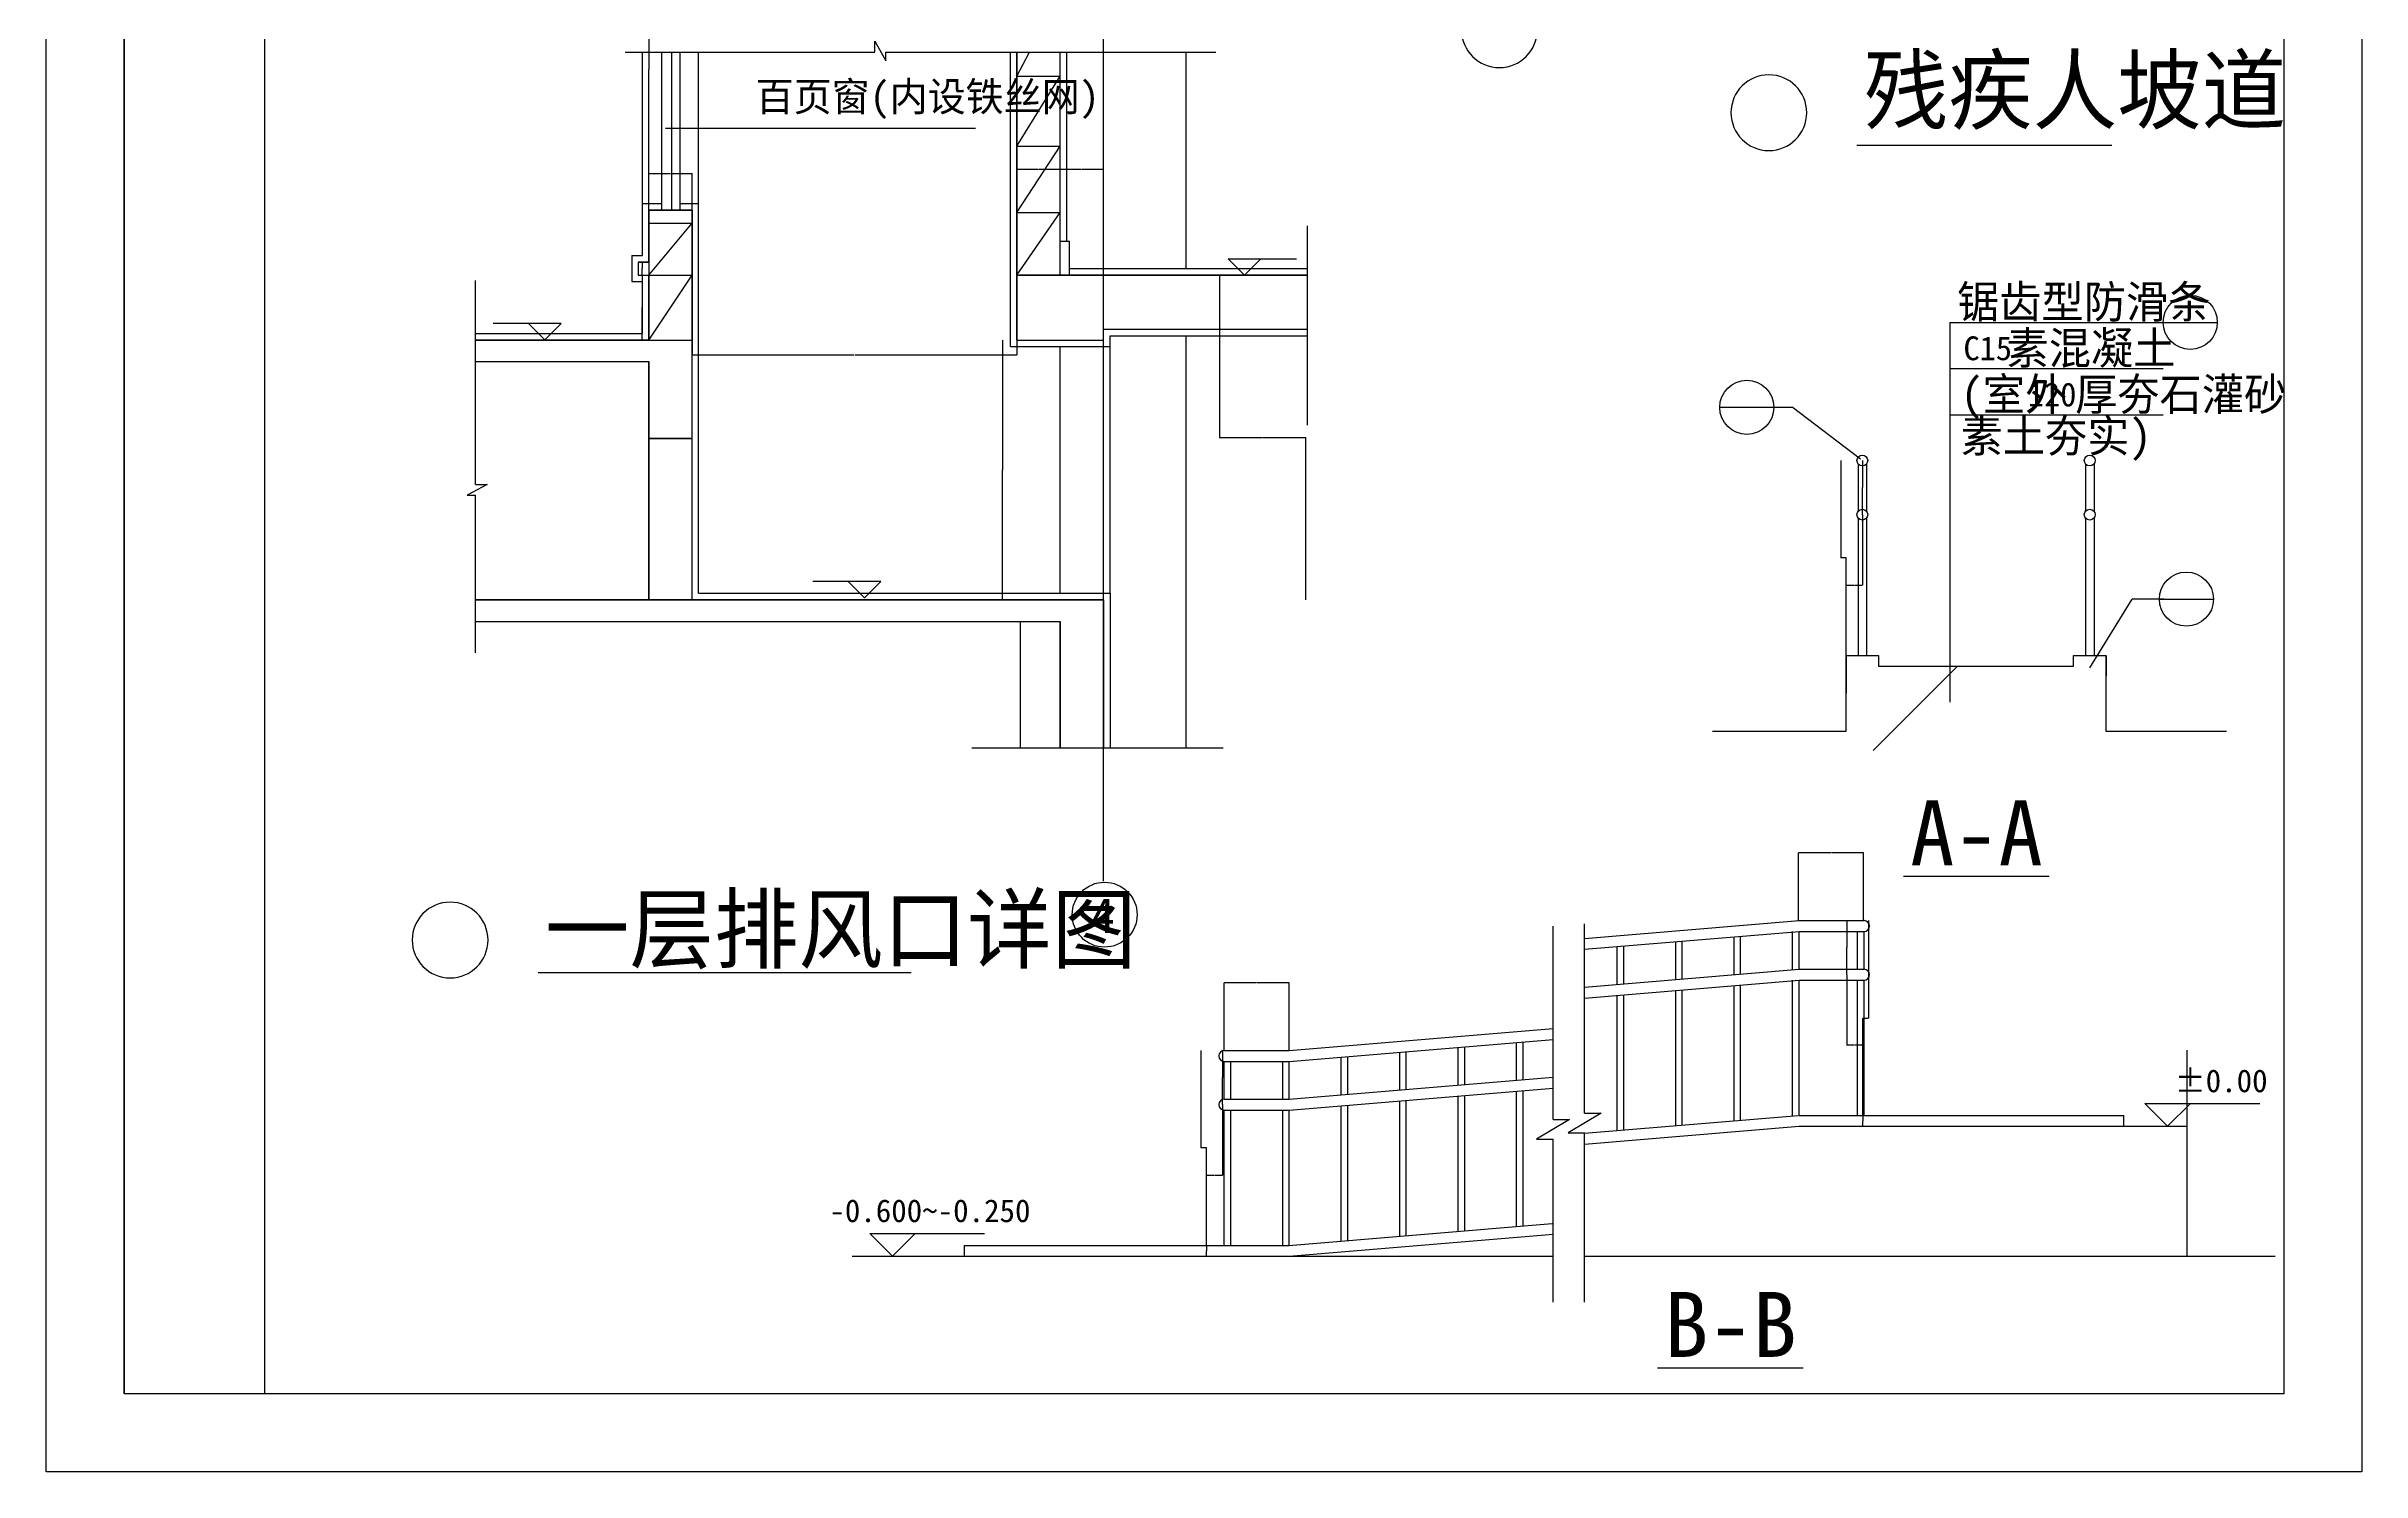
# Model space of a CAD drawing. Header units: metres. Extents: x 44350 to 55042, y 4554 to 19674.
# Drawn here: x 44350 to 55042, y 4554 to 11138 of the extents above; entities that cross this region are included whole.
import ezdxf

# ---------------------------------------------------------------- set-up
doc = ezdxf.new("R2010")
doc.units = ezdxf.units.M
for name, color, linetype in [('DIMENSION$', 3, 'Continuous'), ('PL', 5, 'Continuous'), ('PUB_DIM', 3, 'Continuous'), ('PUB_TEXT', 142, 'Continuous'), ('SYMBLE$', 7, 'Continuous'), ('TK', 143, 'Continuous'), ('XU1', 2, 'Continuous')]:
    doc.layers.add(name, color=color, linetype=linetype)
doc.dimstyles.get("Standard").update_dxf_attribs({"dimtxt": 2.5, "dimasz": 2.5, "dimexe": 1.25, "dimexo": 0.625, "dimtad": 1, "dimcen": 2.5, "dimazin": 3, "dimtfac": 1, "dimtmove": 0, "dimatfit": 3})

# ---------------------------------------------------------------- blocks, each defined once
blk = doc.blocks.new('_INDEX')
blk.add_line((-0.5, 0), (0.5, 0))
blk.add_circle((0, 0), 0.5)
blk = doc.blocks.new('*D11')
for p, q in [((47132.69, 11681.06), (47132.69, 11031.06)), ((47132.44, 11031.06), (47132.19, 11031.06)), ((47132.69, 10381.06), (47132.69, 11031.06)), ((47132.69, 11031.06), (47132.69, 11031.06)), ((47132.94, 11031.06), (47133.19, 11031.06))]:
    blk.add_line(p, q)
at = {"layer": 'Defpoints'}
for p in [(47132.69, 11681.06), (47132.69, 11031.06), (47132.69, 10381.06)]:
    blk.add_point(p, dxfattribs=at)
at = {"layer": 'DIMENSION$', "insert": (47132.69, 11032.185), "char_height": 1, "attachment_point": 5}
blk.add_mtext('2400', dxfattribs=at)
blk = doc.blocks.new('*D12')
for p, q in [((47132.69, 10381.06), (47132.69, 10081.06)), ((47132.44, 10081.06), (47132.19, 10081.06)), ((47132.69, 9781.06), (47132.69, 10081.06)), ((47132.69, 10081.06), (47132.69, 10081.06)), ((47132.94, 10081.06), (47133.19, 10081.06))]:
    blk.add_line(p, q)
at = {"layer": 'Defpoints'}
for p in [(47132.69, 10381.06), (47132.69, 10081.06), (47132.69, 9781.06)]:
    blk.add_point(p, dxfattribs=at)
at = {"layer": 'DIMENSION$', "insert": (47132.69, 10082.185), "char_height": 1, "attachment_point": 5}
blk.add_mtext('0', dxfattribs=at)
blk = doc.blocks.new('*D13')
for p, q in [((47102.27, 10081.06), (47102.27, 9931.06)), ((47102.02, 9931.06), (47101.77, 9931.06)), ((47102.27, 9781.06), (47102.27, 9931.06)), ((47102.27, 9931.06), (47102.27, 9931.06)), ((47102.52, 9931.06), (47102.77, 9931.06))]:
    blk.add_line(p, q)
at = {"layer": 'Defpoints'}
for p in [(47102.27, 10081.06), (47102.27, 9931.06), (47102.27, 9781.06)]:
    blk.add_point(p, dxfattribs=at)
at = {"layer": 'DIMENSION$', "insert": (47102.27, 9932.185), "char_height": 1, "attachment_point": 5}
blk.add_mtext('0', dxfattribs=at)
blk = doc.blocks.new('*D14')
for p, q in [((47102.02, 10111.06), (47101.77, 10111.06)), ((47102.27, 10141.06), (47102.27, 10111.06)), ((47102.27, 10081.06), (47102.27, 10111.06)), ((47102.27, 10111.06), (47102.27, 10111.06)), ((47102.52, 10111.06), (47102.77, 10111.06))]:
    blk.add_line(p, q)
at = {"layer": 'Defpoints'}
for p in [(47102.27, 10141.06), (47102.27, 10111.06), (47102.27, 10081.06)]:
    blk.add_point(p, dxfattribs=at)
at = {"layer": 'DIMENSION$', "insert": (47102.27, 10112.185), "char_height": 1, "attachment_point": 5}
blk.add_mtext('0', dxfattribs=at)
blk = doc.blocks.new('*D15')
for p, q in [((48765.58, 9781.06), (48765.58, 9181.06)), ((48765.33, 9181.06), (48765.08, 9181.06)), ((48765.58, 8581.06), (48765.58, 9181.06)), ((48765.58, 9181.06), (48765.58, 9181.06)), ((48765.83, 9181.06), (48766.08, 9181.06))]:
    blk.add_line(p, q)
at = {"layer": 'Defpoints'}
for p in [(48765.58, 9781.06), (48765.58, 9181.06), (48765.58, 8581.06)]:
    blk.add_point(p, dxfattribs=at)
at = {"layer": 'DIMENSION$', "insert": (48765.58, 9182.185), "char_height": 1, "attachment_point": 5}
blk.add_mtext('0', dxfattribs=at)
blk = doc.blocks.new('*D16')
for p, q in [((49767.08, 10081.06), (49767.08, 9331.06)), ((49767.33, 9331.06), (49965.58, 9331.06)), ((49968.58, 9331.06), (50166.83, 9331.06)), ((50167.08, 8581.06), (50167.08, 9331.06))]:
    blk.add_line(p, q)
at = {"layer": 'Defpoints'}
for p in [(49767.08, 10081.06), (49767.08, 9331.06), (50167.08, 8581.06)]:
    blk.add_point(p, dxfattribs=at)
at = {"layer": 'DIMENSION$', "insert": (49967.08, 9331.06), "char_height": 1, "attachment_point": 5}
blk.add_mtext('400', dxfattribs=at)
blk = doc.blocks.new('*D17')
for p, q in [((47332.69, 10381.06), (47332.69, 9712.91)), ((48832.69, 9781.06), (48832.69, 9712.91)), ((47332.94, 9712.91), (48080.69, 9712.91)), ((48084.69, 9712.91), (48832.44, 9712.91))]:
    blk.add_line(p, q)
at = {"layer": 'Defpoints'}
for p in [(47332.69, 10381.06), (48832.69, 9781.06), (47332.69, 9712.91)]:
    blk.add_point(p, dxfattribs=at)
at = {"layer": 'DIMENSION$', "insert": (48082.69, 9712.91), "char_height": 1, "attachment_point": 5}
blk.add_mtext('1500', dxfattribs=at)
blk = doc.blocks.new('*D18')
for p, q in [((47132.69, 10381.06), (47132.69, 10549.58)), ((47132.94, 10549.58), (47231.19, 10549.58)), ((47234.19, 10549.58), (47332.44, 10549.58)), ((47332.69, 10381.06), (47332.69, 10549.58))]:
    blk.add_line(p, q)
at = {"layer": 'Defpoints'}
for p in [(47132.69, 10549.58), (47132.69, 10381.06), (47332.69, 10381.06)]:
    blk.add_point(p, dxfattribs=at)
at = {"layer": 'DIMENSION$', "insert": (47232.69, 10549.58), "char_height": 1, "attachment_point": 5}
blk.add_mtext('200', dxfattribs=at)
blk = doc.blocks.new('*D19')
for p, q in [((48832.69, 10392.86), (48832.69, 10569.52)), ((48832.94, 10569.52), (48931.19, 10569.52)), ((48934.19, 10569.52), (49032.44, 10569.52)), ((49032.69, 10392.86), (49032.69, 10569.52))]:
    blk.add_line(p, q)
at = {"layer": 'Defpoints'}
for p in [(48832.69, 10569.52), (48832.69, 10392.86), (49032.69, 10392.86)]:
    blk.add_point(p, dxfattribs=at)
at = {"layer": 'DIMENSION$', "insert": (48932.69, 10569.52), "char_height": 1, "attachment_point": 5}
blk.add_mtext('200', dxfattribs=at)
blk = doc.blocks.new('*D20')
for p, q in [((49032.69, 10392.86), (49032.69, 10569.52)), ((49032.94, 10569.52), (49131.19, 10569.52)), ((49134.19, 10569.52), (49232.44, 10569.52)), ((49232.69, 10422.86), (49232.69, 10569.52))]:
    blk.add_line(p, q)
at = {"layer": 'Defpoints'}
for p in [(49032.69, 10569.52), (49032.69, 10392.86), (49232.69, 10422.86)]:
    blk.add_point(p, dxfattribs=at)
at = {"layer": 'DIMENSION$', "insert": (49132.69, 10569.52), "char_height": 1, "attachment_point": 5}
blk.add_mtext('200', dxfattribs=at)
blk = doc.blocks.new('*D28')
for p, q in [((52661.31, 8324.35), (52661.31, 8149.35)), ((52661.06, 8149.35), (52660.81, 8149.35)), ((52661.31, 7974.35), (52661.31, 8149.35)), ((52661.31, 8149.35), (52661.31, 8149.35)), ((52661.56, 8149.35), (52661.81, 8149.35))]:
    blk.add_line(p, q)
at = {"layer": 'Defpoints'}
for p in [(52661.31, 8324.35), (52661.31, 8149.35), (52661.31, 7974.35)]:
    blk.add_point(p, dxfattribs=at)
at = {"layer": 'DIMENSION$', "insert": (52661.31, 8150.475), "char_height": 1, "attachment_point": 5}
blk.add_mtext('0', dxfattribs=at)
blk = doc.blocks.new('*D29')
for p, q in [((52736.31, 8974.35), (52736.31, 8649.35)), ((52661.31, 8324.35), (52661.31, 8649.35)), ((52661.56, 8649.35), (52697.81, 8649.35)), ((52699.81, 8649.35), (52736.06, 8649.35))]:
    blk.add_line(p, q)
at = {"layer": 'Defpoints'}
for p in [(52736.31, 8974.35), (52661.31, 8649.35), (52661.31, 8324.35)]:
    blk.add_point(p, dxfattribs=at)
at = {"layer": 'DIMENSION$', "insert": (52698.81, 8649.35), "char_height": 1, "attachment_point": 5}
blk.add_mtext('75', dxfattribs=at)
blk = doc.blocks.new('*D30')
for p, q in [((52736.31, 9224.44), (52736.31, 9099.4)), ((52736.06, 9099.4), (52735.81, 9099.4)), ((52736.31, 8974.35), (52736.31, 9099.4)), ((52736.31, 9099.4), (52736.31, 9099.4)), ((52736.56, 9099.4), (52736.81, 9099.4))]:
    blk.add_line(p, q)
at = {"layer": 'Defpoints'}
for p in [(52736.31, 9224.44), (52736.31, 9099.4), (52736.31, 8974.35)]:
    blk.add_point(p, dxfattribs=at)
at = {"layer": 'DIMENSION$', "insert": (52736.31, 9100.525), "char_height": 1, "attachment_point": 5}
blk.add_mtext('0', dxfattribs=at)
blk = doc.blocks.new('*D31')
for p, q in [((53862.09, 8324.35), (53862.09, 8230.51)), ((53862.09, 8274.35), (53862.09, 8230.51)), ((53861.84, 8230.51), (53861.59, 8230.51)), ((53862.09, 8230.51), (53862.09, 8230.51)), ((53862.34, 8230.51), (53862.59, 8230.51))]:
    blk.add_line(p, q)
at = {"layer": 'Defpoints'}
for p in [(53862.09, 8324.35), (53862.09, 8274.35), (53862.09, 8230.51)]:
    blk.add_point(p, dxfattribs=at)
at = {"layer": 'DIMENSION$', "insert": (53862.09, 8231.635), "char_height": 1, "attachment_point": 5}
blk.add_mtext('0', dxfattribs=at)
blk = doc.blocks.new('*D32')
for p, q in [((52636.31, 9224.44), (52636.31, 8774.4)), ((52647.81, 8774.4), (52636.06, 8774.4)), ((52661.56, 8774.4), (52649.81, 8774.4)), ((52661.31, 8324.35), (52661.31, 8774.4))]:
    blk.add_line(p, q)
at = {"layer": 'Defpoints'}
for p in [(52636.31, 9224.44), (52661.31, 8774.4), (52661.31, 8324.35)]:
    blk.add_point(p, dxfattribs=at)
at = {"layer": 'DIMENSION$', "insert": (52648.81, 8774.4), "char_height": 1, "attachment_point": 5}
blk.add_mtext('25', dxfattribs=at)
blk = doc.blocks.new('*D45')
for p, q in [((49682.33, 6499.57), (49682.33, 6049.53)), ((49693.83, 6049.53), (49682.08, 6049.53)), ((49707.58, 6049.53), (49695.83, 6049.53)), ((49707.33, 5599.49), (49707.33, 6049.53))]:
    blk.add_line(p, q)
at = {"layer": 'Defpoints'}
for p in [(49682.33, 6499.57), (49707.33, 6049.53), (49707.33, 5599.49)]:
    blk.add_point(p, dxfattribs=at)
at = {"layer": 'DIMENSION$', "insert": (49694.83, 6049.53), "char_height": 1, "attachment_point": 5}
blk.add_mtext('25', dxfattribs=at)
blk = doc.blocks.new('*D46')
for p, q in [((49782.33, 6499.57), (49782.33, 6374.53)), ((49782.08, 6374.53), (49781.83, 6374.53)), ((49782.33, 6249.49), (49782.33, 6374.53)), ((49782.33, 6374.53), (49782.33, 6374.53)), ((49782.58, 6374.53), (49782.83, 6374.53))]:
    blk.add_line(p, q)
at = {"layer": 'Defpoints'}
for p in [(49782.33, 6499.57), (49782.33, 6374.53), (49782.33, 6249.49)]:
    blk.add_point(p, dxfattribs=at)
at = {"layer": 'DIMENSION$', "insert": (49782.33, 6375.655), "char_height": 1, "attachment_point": 5}
blk.add_mtext('0', dxfattribs=at)
blk = doc.blocks.new('*D47')
for p, q in [((49782.33, 6249.49), (49782.33, 5924.49)), ((49707.33, 5599.49), (49707.33, 5924.49)), ((49707.58, 5924.49), (49743.83, 5924.49)), ((49745.83, 5924.49), (49782.08, 5924.49))]:
    blk.add_line(p, q)
at = {"layer": 'Defpoints'}
for p in [(49782.33, 6249.49), (49707.33, 5924.49), (49707.33, 5599.49)]:
    blk.add_point(p, dxfattribs=at)
at = {"layer": 'DIMENSION$', "insert": (49744.83, 5924.49), "char_height": 1, "attachment_point": 5}
blk.add_mtext('75', dxfattribs=at)
blk = doc.blocks.new('*D48')
for p, q in [((49706.86, 5574.49), (49706.61, 5574.49)), ((49707.11, 5599.49), (49707.11, 5574.49)), ((49707.11, 5549.49), (49707.11, 5574.49)), ((49707.11, 5574.49), (49707.11, 5574.49)), ((49707.36, 5574.49), (49707.61, 5574.49))]:
    blk.add_line(p, q)
at = {"layer": 'Defpoints'}
for p in [(49707.11, 5599.49), (49707.11, 5574.49), (49707.11, 5549.49)]:
    blk.add_point(p, dxfattribs=at)
at = {"layer": 'DIMENSION$', "insert": (49707.11, 5575.615), "char_height": 1, "attachment_point": 5}
blk.add_mtext('0', dxfattribs=at)
blk = doc.blocks.new('*D49')
for p, q in [((49938.53, 6812.83), (49789.78, 6812.83)), ((49790.03, 6499.49), (49790.03, 6812.83)), ((50090.28, 6812.83), (49941.53, 6812.83)), ((50090.03, 6499.49), (50090.03, 6812.83))]:
    blk.add_line(p, q)
at = {"layer": 'Defpoints'}
for p in [(50090.03, 6812.83), (49790.03, 6499.49), (50090.03, 6499.49)]:
    blk.add_point(p, dxfattribs=at)
at = {"layer": 'DIMENSION$', "insert": (49940.03, 6812.83), "char_height": 1, "attachment_point": 5}
blk.add_mtext('300', dxfattribs=at)
blk = doc.blocks.new('*D50')
for p, q in [((52664.15, 6849.49), (52664.15, 6524.49)), ((52700.65, 6524.49), (52663.9, 6524.49)), ((52739.4, 6524.49), (52702.65, 6524.49)), ((52739.15, 6199.49), (52739.15, 6524.49))]:
    blk.add_line(p, q)
at = {"layer": 'Defpoints'}
for p in [(52664.15, 6849.49), (52739.15, 6524.49), (52739.15, 6199.49)]:
    blk.add_point(p, dxfattribs=at)
at = {"layer": 'DIMENSION$', "insert": (52701.65, 6524.49), "char_height": 1, "attachment_point": 5}
blk.add_mtext('75', dxfattribs=at)
blk = doc.blocks.new('*D51')
for p, q in [((52764.15, 7099.57), (52764.15, 6649.53)), ((52739.15, 6199.49), (52739.15, 6649.53)), ((52739.4, 6649.53), (52750.65, 6649.53)), ((52752.65, 6649.53), (52763.9, 6649.53))]:
    blk.add_line(p, q)
at = {"layer": 'Defpoints'}
for p in [(52764.15, 7099.57), (52739.15, 6649.53), (52739.15, 6199.49)]:
    blk.add_point(p, dxfattribs=at)
at = {"layer": 'DIMENSION$', "insert": (52751.65, 6649.53), "char_height": 1, "attachment_point": 5}
blk.add_mtext('25', dxfattribs=at)
blk = doc.blocks.new('*D52')
for p, q in [((52664.15, 7099.57), (52664.15, 6974.53)), ((52663.9, 6974.53), (52663.65, 6974.53)), ((52664.15, 6849.49), (52664.15, 6974.53)), ((52664.15, 6974.53), (52664.15, 6974.53)), ((52664.4, 6974.53), (52664.65, 6974.53))]:
    blk.add_line(p, q)
at = {"layer": 'Defpoints'}
for p in [(52664.15, 7099.57), (52664.15, 6974.53), (52664.15, 6849.49)]:
    blk.add_point(p, dxfattribs=at)
at = {"layer": 'DIMENSION$', "insert": (52664.15, 6975.655), "char_height": 1, "attachment_point": 5}
blk.add_mtext('0', dxfattribs=at)
blk = doc.blocks.new('*D53')
for p, q in [((52739.12, 6174.49), (52738.87, 6174.49)), ((52739.37, 6199.49), (52739.37, 6174.49)), ((52739.37, 6149.49), (52739.37, 6174.49)), ((52739.37, 6174.49), (52739.37, 6174.49)), ((52739.62, 6174.49), (52739.87, 6174.49))]:
    blk.add_line(p, q)
at = {"layer": 'Defpoints'}
for p in [(52739.37, 6199.49), (52739.37, 6174.49), (52739.37, 6149.49)]:
    blk.add_point(p, dxfattribs=at)
at = {"layer": 'DIMENSION$', "insert": (52739.37, 6175.615), "char_height": 1, "attachment_point": 5}
blk.add_mtext('0', dxfattribs=at)
blk = doc.blocks.new('*D54')
for p, q in [((52590.6, 7412.63), (52441.85, 7412.63)), ((52442.1, 7099.29), (52442.1, 7412.63)), ((52742.35, 7412.63), (52593.6, 7412.63)), ((52742.1, 7099.29), (52742.1, 7412.63))]:
    blk.add_line(p, q)
at = {"layer": 'Defpoints'}
for p in [(52742.1, 7412.63), (52442.1, 7099.29), (52742.1, 7099.29)]:
    blk.add_point(p, dxfattribs=at)
at = {"layer": 'DIMENSION$', "insert": (52592.1, 7412.63), "char_height": 1, "attachment_point": 5}
blk.add_mtext('300', dxfattribs=at)

msp = doc.modelspace()

# ---------------------------------------------------------------- hatches: boundary and pattern name
h = msp.add_hatch()
h.set_pattern_fill('AN33C', scale=500)
h.set_pattern_definition([(45, (0, 0), (-1122.53, 1122.53), [])])
h.paths.add_polyline_path([(52811.31, 8274.35), (52811.31, 8324.35), (52661.31, 8324.35), (52661.31, 7974.35), (52045, 7974.35), (52045, 7885.25), (54418.33, 7885.25), (54418.33, 7974.35), (53861.31, 7974.35), (53861.31, 8324.35), (53711.31, 8324.35), (53711.31, 8274.35)])

# ---------------------------------------------------------------- linework, layer by layer
for p, q in [((47024.06, 11110.25), (48176.74, 11110.25)), ((47102.69, 10171.06), (47102.69, 11110.25)), ((47193.08, 10381.06), (47193.08, 11110.25)), ((47238.3, 10381.06), (47238.3, 11110.25)), ((47277.88, 10381.06), (47277.88, 11110.25)), ((47362.69, 8611.06), (47362.69, 11110.25)), ((48226.52, 11110.25), (49750.94, 11110.25)), ((48802.69, 9751.06), (48802.69, 11110.25)), ((48832.69, 9781.06), (48832.69, 11110.25)), ((48832.69, 10998.96), (48890.89, 11110.25)), ((49032.69, 10081.06), (49032.69, 11110.25)), ((49062.69, 10237.35), (49062.69, 11110.25)), ((49614.37, 10111.06), (49614.37, 11110.25)), ((48832.69, 10998.96), (49032.69, 10998.96)), ((48832.69, 10675.99), (49032.69, 10998.96)), ((47209.11, 10758.95), (48641.22, 10758.95)), ((48832.69, 10675.99), (49032.69, 10675.99)), ((48832.69, 10370.03), (49032.69, 10675.99)), ((47102.69, 10411.06), (47193.08, 10411.06)), ((47132.69, 10141.06), (47132.69, 10381.06)), ((47132.69, 10381.06), (47332.69, 10381.06)), ((47277.88, 10411.06), (47362.69, 10411.06)), ((47332.69, 8581.06), (47332.69, 10381.06)), ((47132.69, 10320.85), (47332.69, 10320.85)), ((47132.69, 10081.06), (47332.69, 10320.85)), ((48832.69, 10370.03), (49032.69, 10370.03)), ((48832.69, 10081.06), (49032.69, 10370.03)), ((50172.84, 10308.1), (50172.84, 9387.67)), ((47053.48, 10171.06), (47102.69, 10171.06)), ((47053.48, 10171.06), (47053.48, 10051.06)), ((49032.69, 10237.35), (49075.12, 10237.35)), ((49075.12, 10081.06), (49075.12, 10237.35)), ((46332.69, 9114.24), (46332.69, 10055.47)), ((47053.48, 10051.06), (47102.69, 10051.06)), ((47083.48, 10141.06), (47132.69, 10141.06)), ((47083.48, 10141.06), (47083.48, 10081.06)), ((47083.48, 10081.06), (47332.69, 10081.06)), ((47102.69, 9811.06), (47102.69, 10051.06)), ((47132.69, 9781.06), (47132.69, 10081.06)), ((47132.69, 9781.06), (47332.69, 10081.06)), ((48832.69, 10081.06), (50172.84, 10081.06)), ((49075.12, 10111.06), (50172.84, 10111.06)), ((53140.6, 9862.63), (54125.54, 9862.63)), ((53140.6, 9862.63), (53140.6, 8109)), ((46332.69, 9811.06), (47102.69, 9811.06)), ((46332.69, 9781.06), (47332.69, 9781.06)), ((48802.69, 9751.06), (49262.69, 9751.06)), ((48832.69, 9781.06), (49232.69, 9781.06)), ((49032.69, 8611.06), (49032.69, 9751.06)), ((49232.69, 9831.06), (50172.84, 9831.06)), ((49232.69, 9781.06), (49232.69, 9831.06)), ((49262.69, 8611.06), (49262.69, 9801.06)), ((49262.69, 9801.06), (50172.84, 9801.06)), ((49614.37, 7896.78), (49614.37, 9801.06)), ((46332.69, 9681.06), (47132.69, 9681.06)), ((47132.69, 8581.06), (47132.69, 9681.06)), ((53140.6, 9649.13), (54125.54, 9649.13)), ((53140.6, 9435.63), (54125.54, 9435.63)), ((47132.69, 9325.99), (47332.69, 9325.99)), ((52716.31, 9209.44), (52716.31, 8989.35)), ((52756.31, 9209.44), (52756.31, 8989.35)), ((53766.31, 9209.44), (53766.31, 8989.35)), ((53806.31, 9209.44), (53806.31, 8989.35)), ((46332.69, 8336.26), (46332.69, 9064.47)), ((52716.31, 8959.35), (52716.31, 8324.35)), ((52756.31, 8959.35), (52756.31, 8324.35)), ((53766.31, 8959.35), (53766.31, 8324.35)), ((53806.31, 8959.35), (53806.31, 8324.35)), ((46332.69, 8581.06), (49232.69, 8581.06)), ((47362.69, 8611.06), (49262.69, 8611.06)), ((49232.69, 8581.06), (49232.69, 7896.78)), ((49262.69, 8611.06), (49262.69, 7896.78)), ((46332.69, 8481.06), (49032.69, 8481.06)), ((48849.36, 7896.78), (48849.36, 8481.06)), ((49032.69, 7896.78), (49032.69, 8481.06)), ((48624.57, 7896.78), (49785.39, 7896.78)), ((51308.67, 6180.49), (51308.67, 7073.18)), ((51453.95, 7016.95), (52444.42, 7099.49)), ((51453.95, 6210.74), (51453.95, 7083.97)), ((52444.42, 7099.49), (52744.42, 7099.49)), ((51453.95, 6966.95), (52444.42, 7049.49)), ((51604.42, 6804.49), (51604.42, 6979.49)), ((51634.42, 6806.99), (51634.42, 6981.99)), ((51874.42, 6826.99), (51874.42, 7001.99)), ((51904.42, 6829.49), (51904.42, 7004.49)), ((52144.42, 6849.49), (52144.42, 7024.49)), ((52174.42, 6851.99), (52174.42, 7026.99)), ((52414.42, 6874.49), (52414.42, 7049.49)), ((52444.42, 6874.49), (52444.42, 7049.49)), ((52444.42, 7049.49), (52744.42, 7049.49)), ((52714.42, 6874.49), (52714.42, 7049.49)), ((52744.42, 6874.49), (52744.42, 7049.49)), ((51453.95, 6791.95), (52444.42, 6874.49)), ((52444.42, 6874.49), (52744.42, 6874.49)), ((51453.95, 6741.95), (52444.42, 6824.49)), ((51604.42, 6129.49), (51604.42, 6754.49)), ((51634.42, 6131.99), (51634.42, 6756.99)), ((51874.42, 6151.99), (51874.42, 6776.99)), ((51904.42, 6154.49), (51904.42, 6779.49)), ((52144.42, 6174.49), (52144.42, 6799.49)), ((52174.42, 6176.99), (52174.42, 6801.99)), ((52414.42, 6196.99), (52414.42, 6824.49)), ((52444.42, 6199.49), (52444.42, 6824.49)), ((52444.42, 6824.49), (52744.42, 6824.49)), ((52714.42, 6199.49), (52714.42, 6824.49)), ((52744.42, 6199.49), (52744.42, 6824.49)), ((50090.03, 6499.49), (51308.67, 6601.04)), ((50090.03, 6449.49), (51308.67, 6551.04)), ((51140.03, 6361.99), (51140.03, 6536.99)), ((51170.03, 6364.49), (51170.03, 6539.49)), ((49790.03, 6499.49), (50090.03, 6499.49)), ((49790.03, 6449.49), (50090.03, 6449.49)), ((49790.03, 6274.49), (49790.03, 6449.49)), ((49820.03, 6274.49), (49820.03, 6449.49)), ((50060.03, 6274.49), (50060.03, 6449.49)), ((50090.03, 6274.49), (50090.03, 6449.49)), ((50330.03, 6294.49), (50330.03, 6469.49)), ((50360.03, 6296.99), (50360.03, 6471.99)), ((50600.03, 6316.99), (50600.03, 6491.99)), ((50630.03, 6319.49), (50630.03, 6494.49)), ((50870.03, 6339.49), (50870.03, 6514.49)), ((50900.03, 6341.99), (50900.03, 6516.99)), ((54236.77, 5549.49), (54236.77, 6500.87)), ((50090.03, 6274.49), (51308.67, 6376.04)), ((50090.03, 6224.49), (51308.67, 6326.04)), ((51140.03, 5686.99), (51140.03, 6311.99)), ((51170.03, 5689.49), (51170.03, 6314.49)), ((49790.03, 6274.49), (50090.03, 6274.49)), ((49790.03, 6224.49), (50090.03, 6224.49)), ((49790.03, 5599.49), (49790.03, 6224.49)), ((49820.03, 5599.49), (49820.03, 6224.49)), ((50060.03, 5599.49), (50060.03, 6224.49)), ((50090.03, 5599.49), (50090.03, 6224.49)), ((50330.03, 5619.49), (50330.03, 6244.49)), ((50360.03, 5621.99), (50360.03, 6246.99)), ((50600.03, 5641.99), (50600.03, 6266.99)), ((50630.03, 5644.49), (50630.03, 6269.49)), ((50870.03, 5664.49), (50870.03, 6289.49)), ((50900.03, 5666.99), (50900.03, 6291.99)), ((51529.63, 6210.74), (51377.32, 6119.96)), ((51453.95, 6210.74), (51529.63, 6210.74)), ((51384.34, 6180.49), (51232.03, 6089.7)), ((51308.67, 6180.49), (51384.34, 6180.49)), ((51377.32, 6119.96), (51453.95, 6119.96)), ((51453.95, 6117.12), (52440.27, 6199.32)), ((51453.95, 6066.95), (52444.42, 6149.49)), ((51453.95, 5337.51), (51453.95, 6119.96)), ((52444.42, 6199.49), (53944.42, 6199.49)), ((52444.42, 6149.49), (54236.77, 6149.49)), ((53944.42, 6149.49), (53944.42, 6199.49)), ((51232.03, 6089.7), (51308.67, 6089.7)), ((51308.67, 5337.51), (51308.67, 6089.7)), ((50087.95, 5599.49), (51304.51, 5700.87)), ((48590.03, 5599.49), (50087.95, 5599.49)), ((48590.03, 5549.49), (48590.03, 5599.49)), ((50090.03, 5549.49), (51308.67, 5651.04)), ((48071.43, 5549.49), (51308.67, 5549.49)), ((50090.03, 5549.49), (51308.67, 5549.49)), ((51453.95, 5549.49), (54643.35, 5549.49)), ((51453.95, 5549.49), (54110.03, 5549.49))]:
    msp.add_line(p, q)
for points in [[(50885.36, 11214.06, 1), (51235.36, 11214.06, 1)], [(52129.69, 10830.85, 1), (52479.69, 10830.85, 1)], [(46039.94, 7009.62, 1), (46389.94, 7009.62, 1)]]:
    msp.add_lwpolyline(points, format="xyb", close=True)
for points in [[(49958.46, 10155.22), (49883.46, 10080.22), (49808.46, 10155.22), (50122.78, 10155.22)], [(46577.36, 9857.14), (46652.36, 9782.14), (46727.36, 9857.14), (46413.03, 9857.14)], [(48053.58, 8665.72), (48128.58, 8590.72), (48203.58, 8665.72), (47889.26, 8665.72)], [(52045, 7974.35), (52661.31, 7974.35), (52661.31, 8324.35), (52811.31, 8324.35), (52811.31, 8274.35), (53711.31, 8274.35), (53711.31, 8324.35), (53861.31, 8324.35), (53861.31, 7974.35), (54418.33, 7974.35)]]:
    msp.add_lwpolyline(points)
for centre, radius in [((52736.31, 9224.44), 25), ((53786.31, 9224.44), 25), ((52736.31, 8974.35), 25), ((53786.31, 8974.35), 25), ((49237.47, 7126.9), 150)]:
    msp.add_circle(centre, radius)
for centre, start, end in [((52744.42, 7074.49), 270, 90), ((52744.42, 6849.49), 270, 90), ((49790.03, 6474.49), 90, 270), ((49790.03, 6249.49), 90, 270)]:
    msp.add_arc(centre, 25, start, end)
at = {"layer": 'DIMENSION$'}
for p, q in [((48176.74, 11110.25), (48176.74, 11161.63)), ((48176.74, 11161.63), (48226.52, 11070.43)), ((48226.52, 11070.43), (48226.52, 11110.25)), ((46385.46, 9114.24), (46294.27, 9064.47)), ((46332.69, 9114.24), (46385.46, 9114.24)), ((46294.27, 9064.47), (46332.69, 9064.47))]:
    msp.add_line(p, q, dxfattribs=at)
for points in [[(52711.61, 10681.09), (53888.35, 10681.09)], [(52925.78, 7304.01), (53599.37, 7304.01)], [(46621.87, 6859.85), (48344.7, 6859.85)], [(51789.82, 5033.88), (52463.42, 5033.88)]]:
    msp.add_lwpolyline(points, dxfattribs=at)
at = {"layer": 'PL'}
for points in [[(48832.69, 11110.25), (48832.69, 9781.06), (49232.69, 9781.06), (49232.69, 9831.06), (50172.84, 9831.06)], [(49032.69, 10081.06), (49032.69, 11110.25)], [(47132.69, 10320.85), (47132.69, 10141.06), (47083.48, 10141.06), (47083.48, 10081.06), (47132.69, 10081.06), (47132.69, 9781.06), (47332.69, 9781.06), (47332.69, 10320.85)], [(50172.84, 10081.06), (48843.49, 10081.06)], [(47132.69, 9781.06), (46332.69, 9779.97)], [(47332.69, 8581.06), (47332.69, 9781.06)], [(46332.69, 9681.06), (47132.69, 9681.06), (47132.69, 8581.06), (46332.69, 8581.06)], [(47332.69, 9325.99), (47132.69, 9325.99)], [(49232.69, 7896.78), (49232.69, 8581.06), (47132.69, 8581.06)], [(46332.69, 8481.06), (49032.69, 8481.06), (49032.69, 7896.78)]]:
    msp.add_lwpolyline(points, dxfattribs=at)
msp.add_lwpolyline([(47132.69, 10381.06), (47132.69, 10320.85), (47332.69, 10320.85), (47332.69, 10381.06)], close=True, dxfattribs=at)
at = {"layer": 'PUB_DIM'}
for p, q in [((52246.99, 9470.17), (52412.91, 9470.17)), ((52728.23, 9230.71), (52412.91, 9470.17)), ((53786.25, 8266.25), (53982.96, 8584.16)), ((54129, 8584.16), (53982.96, 8584.16)), ((54146.1, 6149.49), (54041.1, 6254.49)), ((54041.1, 6254.49), (54251.1, 6254.49)), ((54251.1, 6254.49), (54146.1, 6149.49)), ((54146.1, 6254.49), (54572.1, 6254.49)), ((48152.39, 5654.49), (48362.39, 5654.49)), ((48257.39, 5549.49), (48152.39, 5654.49)), ((48257.39, 5654.49), (48683.39, 5654.49)), ((48362.39, 5654.49), (48257.39, 5549.49))]:
    msp.add_line(p, q, dxfattribs=at)
at = {"layer": 'TK'}
for p, q in [((44710.25, 18774.2), (44710.25, 4914.2)), ((45358.25, 18774.2), (45358.25, 4914.2))]:
    msp.add_line(p, q, dxfattribs=at)
for points in [[(44350.25, 19674.2), (55042.25, 19674.2), (55042.25, 4554.2), (44350.25, 4554.2)], [(44710.25, 18774.2), (54682.25, 18774.2), (54682.25, 4914.2), (44710.25, 4914.2)]]:
    msp.add_lwpolyline(points, close=True, dxfattribs=at)
for points in [[(54682.25, 18774.2), (54682.25, 4914.2), (44710.25, 4914.2), (44710.25, 18774.2), (54682.25, 18774.2)], [(45358.25, 18774.2), (45358.25, 4914.2)]]:
    msp.add_lwpolyline(points, dxfattribs=at)
at = {"layer": 'XU1'}
msp.add_line((49232.69, 7281.67), (49232.69, 12581.06), dxfattribs=at)

# ---------------------------------------------------------------- block references
at = {"layer": 'PUB_DIM', "xscale": 250, "yscale": 250, "zscale": 250}
for p in [(54250.54, 9862.63), (52202.85, 9470.17), (54232.96, 8584.16)]:
    msp.add_blockref('_INDEX', p, dxfattribs=at)

# ---------------------------------------------------------------- texts
at = {"layer": 'PUB_DIM'}
for s, p in [('%%P0.00', (54179.1, 6306.99)), ('-0.600~-0.250', (47966.39, 5706.99))]:
    msp.add_text(s, height=105, dxfattribs=at).set_placement(p)
at = {"layer": 'PUB_TEXT'}
for s, height, p in [('锯齿型防滑条', 150, (53173.58, 9882.5)), ('素混凝土', 150, (53402.01, 9669)), ('C15', 110, (53203.18, 9687.74)), ('(室外', 150, (53190.37, 9455.5)), ('厚夯石灌砂', 150, (53719.11, 9455.5)), ('120', 110, (53500.53, 9474.24)), ('素土夯实)', 150, (53190.09, 9262.95))]:
    msp.add_text(s, height=height, dxfattribs=at).set_placement(p)
at = {"layer": 'SYMBLE$'}
for s, height, p in [('残疾人坡道', 300, (52743.09, 10785.42)), ('百页窗(内设铁丝网)', 135, (47626.06, 10837.82)), ('A-A', 300, (52957.25, 7354.46)), ('一层排风口详图', 300, (46653.35, 6910.3)), ('4', 162, (49173.8, 7042.1)), ('B-B', 300, (51821.3, 5084.33))]:
    msp.add_text(s, height=height, dxfattribs=at).set_placement(p)

# ---------------------------------------------------------------- dimensions: what is measured, and where the dimension line sits
at = {"layer": 'DIMENSION$'}
dim = msp.add_linear_dim(base=(47132.69, 11031.06), p1=(47132.69, 11681.06), p2=(47132.69, 10381.06), text='2400', dimstyle='Standard', dxfattribs=at)
dim.commit()
dim.dimension.update_dxf_attribs({"geometry": '*D11', "text_midpoint": (47132.69, 11032.185)})
for base, p1, p2, picture, middle in [((47132.69, 10549.58), (47132.69, 10381.06), (47332.69, 10381.06), '*D18', (47232.69, 10549.58)), ((48832.69, 10569.52), (48832.69, 10392.86), (49032.69, 10392.86), '*D19', (48932.69, 10569.52)), ((49032.69, 10569.52), (49032.69, 10392.86), (49232.69, 10422.86), '*D20', (49132.69, 10569.52)), ((47132.69, 10081.06), (47132.69, 10381.06), (47132.69, 9781.06), '*D12', (47132.69, 10082.185)), ((47332.69, 9712.91), (47332.69, 10381.06), (48832.69, 9781.06), '*D17', (48082.69, 9712.91)), ((47102.27, 10111.06), (47102.27, 10081.06), (47102.27, 10141.06), '*D14', (47102.27, 10112.185)), ((47102.27, 9931.06), (47102.27, 9781.06), (47102.27, 10081.06), '*D13', (47102.27, 9932.185)), ((49767.08, 9331.06), (49767.08, 10081.06), (50167.08, 8581.06), '*D16', (49967.08, 9331.06)), ((48765.58, 9181.06), (48765.58, 9781.06), (48765.58, 8581.06), '*D15', (48765.58, 9182.185)), ((52661.31, 8774.4), (52661.31, 8324.35), (52636.31, 9224.44), '*D32', (52648.81, 8774.4)), ((52736.31, 9099.4), (52736.31, 8974.35), (52736.31, 9224.44), '*D30', (52736.31, 9100.525)), ((52661.31, 8649.35), (52661.31, 8324.35), (52736.31, 8974.35), '*D29', (52698.81, 8649.35)), ((52661.31, 8149.35), (52661.31, 7974.35), (52661.31, 8324.35), '*D28', (52661.31, 8150.475)), ((53862.09, 8230.51), (53862.09, 8274.35), (53862.09, 8324.35), '*D31', (53862.09, 8231.635)), ((52742.1, 7412.63), (52742.1, 7099.29), (52442.1, 7099.29), '*D54', (52592.1, 7412.63)), ((52664.15, 6974.53), (52664.15, 6849.49), (52664.15, 7099.57), '*D52', (52664.15, 6975.655)), ((52739.15, 6649.53), (52739.15, 6199.49), (52764.15, 7099.57), '*D51', (52751.65, 6649.53)), ((52739.15, 6524.49), (52739.15, 6199.49), (52664.15, 6849.49), '*D50', (52701.65, 6524.49)), ((50090.03, 6812.83), (50090.03, 6499.49), (49790.03, 6499.49), '*D49', (49940.03, 6812.83)), ((49707.33, 6049.53), (49707.33, 5599.49), (49682.33, 6499.57), '*D45', (49694.83, 6049.53)), ((49782.33, 6374.53), (49782.33, 6249.49), (49782.33, 6499.57), '*D46', (49782.33, 6375.655)), ((49707.33, 5924.49), (49707.33, 5599.49), (49782.33, 6249.49), '*D47', (49744.83, 5924.49)), ((52739.37, 6174.49), (52739.37, 6199.49), (52739.37, 6149.49), '*D53', (52739.37, 6175.615)), ((49707.11, 5574.49), (49707.11, 5599.49), (49707.11, 5549.49), '*D48', (49707.11, 5575.615))]:
    dim = msp.add_linear_dim(base=base, p1=p1, p2=p2, dimstyle='Standard', dxfattribs=at)
    dim.commit()
    dim.dimension.update_dxf_attribs({"geometry": picture, "text_midpoint": middle})

doc.saveas('drawing.dxf')
